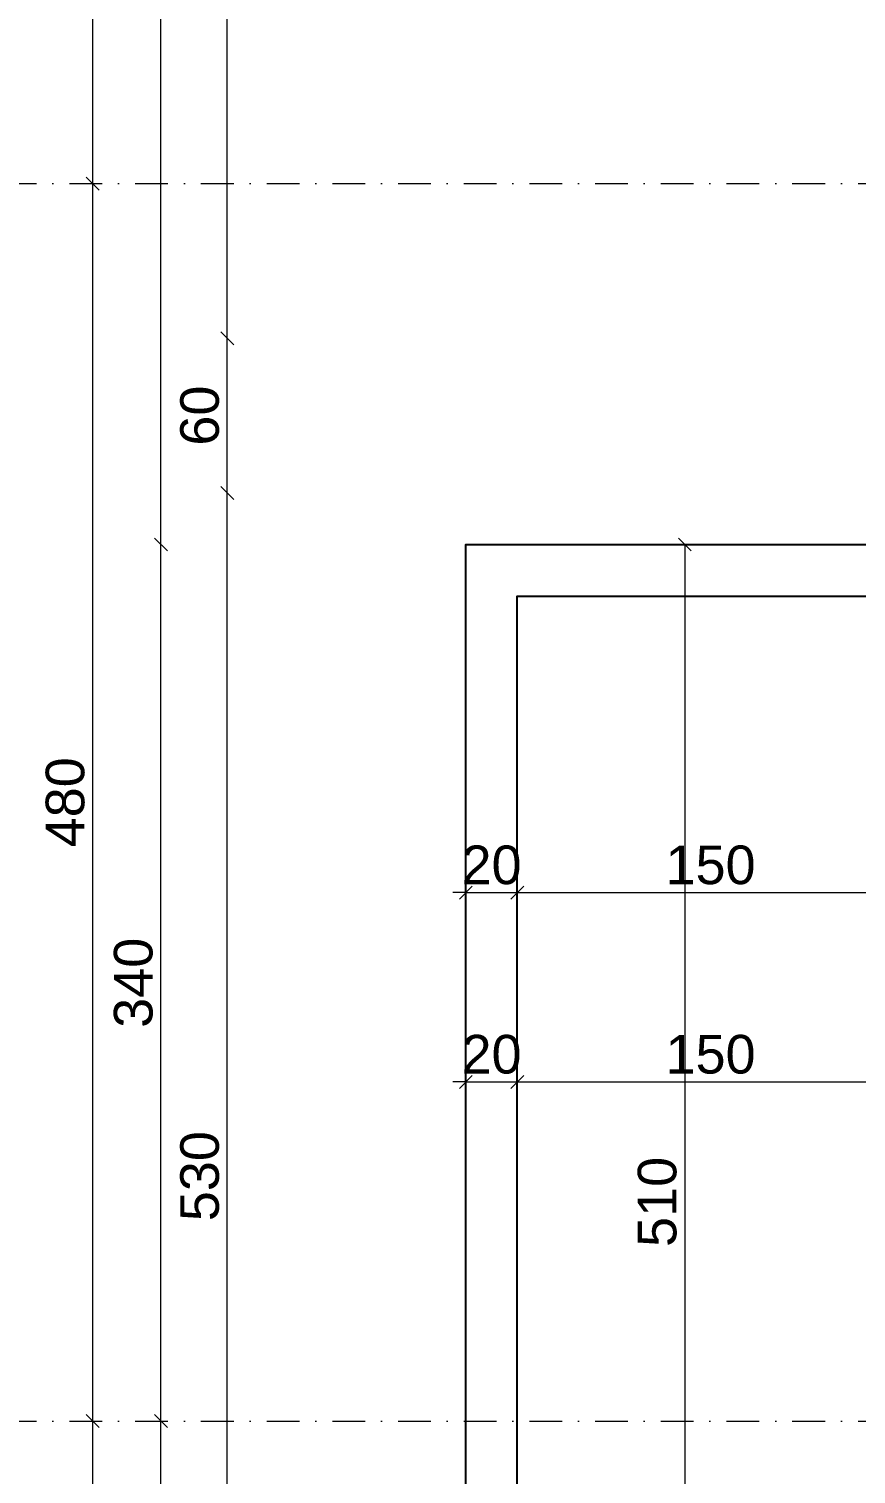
# Model space of a CAD drawing. Header units: millimetres. Extents: x 708 to 46452, y -4963 to 3960.
# Drawn here: x 12844 to 13165, y 2198 to 2758 of the extents above; entities that cross this region are included whole.
import ezdxf

# ---------------------------------------------------------------- set-up
doc = ezdxf.new("R2010")
doc.units = ezdxf.units.MM
doc.linetypes.add('DASHDOT', pattern=[25.4, 12.7, -6.35, 0, -6.35])
doc.linetypes.add('DUZ', pattern=[0])
for name, color, linetype, lineweight in [('00_IC_OLCU', 139, 'Continuous', 20), ('aks ve noktalılar', 129, 'DASHDOT', 13), ('ölçü yatay', 150, 'DUZ', 18)]:
    doc.layers.add(name, color=color, linetype=linetype, lineweight=lineweight)
doc.styles.get("Standard").update_dxf_attribs({"font": 'arial.ttf'})
doc.dimstyles.new('ALP_OLCU', dxfattribs={"dimscale": 0, "dimtxt": 15, "dimasz": 5, "dimexe": 0.18, "dimexo": 0.06, "dimgap": 3, "dimtad": 1, "dimdec": 0, "dimrnd": 0.1, "dimzin": 9, "dimdsep": 46, "dimtxsty": 'Standard', "dimblk": 'OBLIQUE', "dimcen": 0, "dimse1": 1, "dimse2": 1, "dimclrd": 256, "dimclre": 256, "dimclrt": 53, "dimadec": 0, "dimazin": 0, "dimtfac": 1, "dimtdec": 0, "dimtix": 1, "dimtmove": 1, "dimatfit": 3, "dimldrblk": 'ARCHTICK', "dimfxl": 0.18, "dimtolj": 1, "dimlwd": -1, "dimarcsym": 0})

# ---------------------------------------------------------------- blocks, each defined once
blk = doc.blocks.new('REGEG')
at = {"layer": 'aks ve noktalılar'}
for points in [[(2194.99, 2407.49), (3870.77, 2407.49)], [(2194.99, 1927.49), (3870.77, 1927.49)]]:
    blk.add_lwpolyline(points, dxfattribs=at)
blk = doc.blocks.new('_Oblique')
at = {"color": 0, "linetype": 'ByBlock', "lineweight": -2}
blk.add_line((-0.5, -0.5), (0.5, 0.5), dxfattribs=at)
blk = doc.blocks.new('*D341')
at = {"layer": '00_IC_OLCU', "transparency": 16777216}
blk.add_line((14153.36, 3522.64), (13013.36, 3522.64), dxfattribs=at)
at = {"layer": 'Defpoints', "color": 0, "transparency": 16777216}
for p in [(13013.36, 3522.64), (14153.36, 3393.33), (13013.36, 2558.33)]:
    blk.add_point(p, dxfattribs=at)
at = {"layer": '00_IC_OLCU', "transparency": 16777216, "xscale": 5, "yscale": 5, "zscale": 5, "rotation": 180}
blk.add_blockref('_Oblique', (13013.36, 3522.64), dxfattribs=at)
at = {"layer": '00_IC_OLCU', "transparency": 16777216, "xscale": 5, "yscale": 5, "zscale": 5}
blk.add_blockref('_Oblique', (14153.36, 3522.64), dxfattribs=at)
at = {"layer": '00_IC_OLCU', "color": 53, "transparency": 16777216, "insert": (13583.36, 3533.3), "char_height": 15, "attachment_point": 5}
blk.add_mtext('\\A1;1140', dxfattribs=at)
blk = doc.blocks.new('_ArchTick')
at = {"color": 0, "linetype": 'ByBlock', "const_width": 0.15}
blk.add_lwpolyline([(-0.5, -0.5), (0.5, 0.5)], dxfattribs=at)
blk = doc.blocks.new('*D370')
at = {"layer": '00_IC_OLCU', "transparency": 16777216}
blk.add_line((13183.36, 3492.35), (13013.36, 3492.35), dxfattribs=at)
at = {"layer": 'Defpoints', "color": 0, "transparency": 16777216}
for p in [(13013.36, 3492.35), (13183.36, 3492.35), (13013.36, 2558.33)]:
    blk.add_point(p, dxfattribs=at)
at = {"layer": '00_IC_OLCU', "transparency": 16777216, "xscale": 5, "yscale": 5, "zscale": 5, "rotation": 180}
blk.add_blockref('_Oblique', (13013.36, 3492.35), dxfattribs=at)
at = {"layer": '00_IC_OLCU', "transparency": 16777216, "xscale": 5, "yscale": 5, "zscale": 5}
blk.add_blockref('_Oblique', (13183.36, 3492.35), dxfattribs=at)
at = {"layer": '00_IC_OLCU', "color": 53, "transparency": 16777216, "insert": (13098.36, 3503.01), "char_height": 15, "attachment_point": 5}
blk.add_mtext('\\A1;170', dxfattribs=at)
blk = doc.blocks.new('*D373')
at = {"layer": '00_IC_OLCU', "transparency": 16777216}
blk.add_line((13183.36, 3471.86), (13013.36, 3471.86), dxfattribs=at)
at = {"layer": 'Defpoints', "color": 0, "transparency": 16777216}
for p in [(13013.36, 3471.86), (13183.36, 3223.33), (13013.36, 2558.33)]:
    blk.add_point(p, dxfattribs=at)
at = {"layer": '00_IC_OLCU', "transparency": 16777216, "xscale": 5, "yscale": 5, "zscale": 5, "rotation": 180}
blk.add_blockref('_Oblique', (13013.36, 3471.86), dxfattribs=at)
at = {"layer": '00_IC_OLCU', "transparency": 16777216, "xscale": 5, "yscale": 5, "zscale": 5}
blk.add_blockref('_Oblique', (13183.36, 3471.86), dxfattribs=at)
at = {"layer": '00_IC_OLCU', "color": 53, "transparency": 16777216, "insert": (13098.36, 3482.52), "char_height": 15, "attachment_point": 5}
blk.add_mtext('\\A1;170', dxfattribs=at)
blk = doc.blocks.new('*D380')
at = {"layer": '00_IC_OLCU', "transparency": 16777216}
blk.add_line((13578.36, 3454.84), (13013.36, 3454.84), dxfattribs=at)
at = {"layer": 'Defpoints', "color": 0, "transparency": 16777216}
for p in [(13013.36, 3454.84), (13578.36, 3223.33), (13013.36, 2558.33)]:
    blk.add_point(p, dxfattribs=at)
at = {"layer": '00_IC_OLCU', "transparency": 16777216, "xscale": 5, "yscale": 5, "zscale": 5, "rotation": 180}
blk.add_blockref('_Oblique', (13013.36, 3454.84), dxfattribs=at)
at = {"layer": '00_IC_OLCU', "transparency": 16777216, "xscale": 5, "yscale": 5, "zscale": 5}
blk.add_blockref('_Oblique', (13578.36, 3454.84), dxfattribs=at)
at = {"layer": '00_IC_OLCU', "color": 53, "transparency": 16777216, "insert": (13295.86, 3465.5), "char_height": 15, "attachment_point": 5}
blk.add_mtext('\\A1;565', dxfattribs=at)
blk = doc.blocks.new('*D403')
at = {"layer": '00_IC_OLCU', "transparency": 16777216}
blk.add_line((13013.36, 1884.48), (13183.36, 1884.48), dxfattribs=at)
at = {"layer": 'Defpoints', "color": 0, "transparency": 16777216}
for p in [(13183.36, 2218.33), (13013.36, 2048.33), (13183.36, 1884.48)]:
    blk.add_point(p, dxfattribs=at)
at = {"layer": '00_IC_OLCU', "transparency": 16777216, "xscale": 5, "yscale": 5, "zscale": 5, "rotation": 180}
blk.add_blockref('_Oblique', (13013.36, 1884.48), dxfattribs=at)
at = {"layer": '00_IC_OLCU', "transparency": 16777216, "xscale": 5, "yscale": 5, "zscale": 5}
blk.add_blockref('_Oblique', (13183.36, 1884.48), dxfattribs=at)
at = {"layer": '00_IC_OLCU', "color": 53, "transparency": 16777216, "insert": (13098.36, 1895.13), "char_height": 15, "attachment_point": 5}
blk.add_mtext('\\A1;170', dxfattribs=at)
blk = doc.blocks.new('*D406')
at = {"layer": '00_IC_OLCU', "transparency": 16777216}
blk.add_line((13013.36, 1909.24), (13273.36, 1909.24), dxfattribs=at)
at = {"layer": 'Defpoints', "color": 0, "transparency": 16777216}
for p in [(13273.36, 2228.33), (13013.36, 2048.33), (13273.36, 1909.24)]:
    blk.add_point(p, dxfattribs=at)
at = {"layer": '00_IC_OLCU', "transparency": 16777216, "xscale": 5, "yscale": 5, "zscale": 5, "rotation": 180}
blk.add_blockref('_Oblique', (13013.36, 1909.24), dxfattribs=at)
at = {"layer": '00_IC_OLCU', "transparency": 16777216, "xscale": 5, "yscale": 5, "zscale": 5}
blk.add_blockref('_Oblique', (13273.36, 1909.24), dxfattribs=at)
at = {"layer": '00_IC_OLCU', "color": 53, "transparency": 16777216, "insert": (13143.36, 1919.9), "char_height": 15, "attachment_point": 5}
blk.add_mtext('\\A1;260', dxfattribs=at)
blk = doc.blocks.new('*D413')
at = {"layer": '00_IC_OLCU', "transparency": 16777216}
blk.add_line((12868.58, 2133.33), (12868.58, 2218.33), dxfattribs=at)
at = {"layer": 'Defpoints', "color": 0, "transparency": 16777216}
for p in [(12868.58, 2218.33), (12868.58, 2218.33), (13013.36, 2133.33)]:
    blk.add_point(p, dxfattribs=at)
at = {"layer": '00_IC_OLCU', "transparency": 16777216, "xscale": 5, "yscale": 5, "zscale": 5}
for p, rotation in [((12868.58, 2218.33), 90), ((12868.58, 2133.33), 270)]:
    blk.add_blockref('_Oblique', p, dxfattribs=dict(at, rotation=rotation))
at = {"layer": '00_IC_OLCU', "color": 53, "transparency": 16777216, "insert": (12857.92, 2175.83), "char_height": 15, "attachment_point": 5, "rotation": 90}
blk.add_mtext('\\A1;85', dxfattribs=at)
blk = doc.blocks.new('*D414')
at = {"layer": '00_IC_OLCU', "transparency": 16777216}
blk.add_line((12868.58, 2218.33), (12868.58, 2698.33), dxfattribs=at)
at = {"layer": 'Defpoints', "color": 0, "transparency": 16777216}
for p in [(12868.58, 2698.33), (12868.58, 2698.33), (12868.58, 2218.33)]:
    blk.add_point(p, dxfattribs=at)
at = {"layer": '00_IC_OLCU', "transparency": 16777216, "xscale": 5, "yscale": 5, "zscale": 5}
for p, rotation in [((12868.58, 2698.33), 90), ((12868.58, 2218.33), 270)]:
    blk.add_blockref('_Oblique', p, dxfattribs=dict(at, rotation=rotation))
at = {"layer": '00_IC_OLCU', "color": 53, "transparency": 16777216, "insert": (12857.92, 2458.33), "char_height": 15, "attachment_point": 5, "rotation": 90}
blk.add_mtext('\\A1;480', dxfattribs=at)
blk = doc.blocks.new('*D415')
at = {"layer": '00_IC_OLCU', "transparency": 16777216}
blk.add_line((12868.58, 2698.33), (12868.58, 3103.33), dxfattribs=at)
at = {"layer": 'Defpoints', "color": 0, "transparency": 16777216}
for p in [(12868.58, 3103.33), (12868.58, 3103.33), (12868.58, 2698.33)]:
    blk.add_point(p, dxfattribs=at)
at = {"layer": '00_IC_OLCU', "transparency": 16777216, "xscale": 5, "yscale": 5, "zscale": 5}
for p, rotation in [((12868.58, 3103.33), 90), ((12868.58, 2698.33), 270)]:
    blk.add_blockref('_Oblique', p, dxfattribs=dict(at, rotation=rotation))
at = {"layer": '00_IC_OLCU', "color": 53, "transparency": 16777216, "insert": (12857.92, 2900.83), "char_height": 15, "attachment_point": 5, "rotation": 90}
blk.add_mtext('\\A1;405', dxfattribs=at)
blk = doc.blocks.new('*D418')
at = {"layer": '00_IC_OLCU', "transparency": 16777216}
blk.add_line((12895.04, 2048.33), (12895.04, 2218.33), dxfattribs=at)
at = {"layer": 'Defpoints', "color": 0, "transparency": 16777216}
for p in [(12895.04, 2218.33), (13183.36, 2218.33), (13013.36, 2048.33)]:
    blk.add_point(p, dxfattribs=at)
at = {"layer": '00_IC_OLCU', "transparency": 16777216, "xscale": 5, "yscale": 5, "zscale": 5}
for p, rotation in [((12895.04, 2218.33), 90), ((12895.04, 2048.33), 270)]:
    blk.add_blockref('_Oblique', p, dxfattribs=dict(at, rotation=rotation))
at = {"layer": '00_IC_OLCU', "color": 53, "transparency": 16777216, "insert": (12884.38, 2133.33), "char_height": 15, "attachment_point": 5, "rotation": 90}
blk.add_mtext('\\A1;170', dxfattribs=at)
blk = doc.blocks.new('*D419')
at = {"layer": '00_IC_OLCU', "transparency": 16777216}
blk.add_line((12895.04, 2218.33), (12895.04, 2558.33), dxfattribs=at)
at = {"layer": 'Defpoints', "color": 0, "transparency": 16777216}
for p in [(12895.04, 2558.33), (13013.36, 2558.33), (13183.36, 2218.33)]:
    blk.add_point(p, dxfattribs=at)
at = {"layer": '00_IC_OLCU', "transparency": 16777216, "xscale": 5, "yscale": 5, "zscale": 5}
for p, rotation in [((12895.04, 2558.33), 90), ((12895.04, 2218.33), 270)]:
    blk.add_blockref('_Oblique', p, dxfattribs=dict(at, rotation=rotation))
at = {"layer": '00_IC_OLCU', "color": 53, "transparency": 16777216, "insert": (12884.38, 2388.33), "char_height": 15, "attachment_point": 5, "rotation": 90}
blk.add_mtext('\\A1;340', dxfattribs=at)
blk = doc.blocks.new('*D420')
at = {"layer": '00_IC_OLCU', "transparency": 16777216}
blk.add_line((12895.04, 2558.33), (12895.04, 3223.33), dxfattribs=at)
at = {"layer": 'Defpoints', "color": 0, "transparency": 16777216}
for p in [(12895.04, 3223.33), (13183.36, 3223.33), (13013.36, 2558.33)]:
    blk.add_point(p, dxfattribs=at)
at = {"layer": '00_IC_OLCU', "transparency": 16777216, "xscale": 5, "yscale": 5, "zscale": 5}
for p, rotation in [((12895.04, 3223.33), 90), ((12895.04, 2558.33), 270)]:
    blk.add_blockref('_Oblique', p, dxfattribs=dict(at, rotation=rotation))
at = {"layer": '00_IC_OLCU', "color": 53, "transparency": 16777216, "insert": (12884.38, 2890.83), "char_height": 15, "attachment_point": 5, "rotation": 90}
blk.add_mtext('\\A1;665', dxfattribs=at)
blk = doc.blocks.new('*D422')
at = {"layer": '00_IC_OLCU', "transparency": 16777216}
blk.add_line((12920.8, 2048.33), (12920.8, 2578.33), dxfattribs=at)
at = {"layer": 'Defpoints', "color": 0, "transparency": 16777216}
for p in [(12920.8, 2578.33), (13183.36, 2578.33), (13013.36, 2048.33)]:
    blk.add_point(p, dxfattribs=at)
at = {"layer": '00_IC_OLCU', "transparency": 16777216, "xscale": 5, "yscale": 5, "zscale": 5}
for p, rotation in [((12920.8, 2578.33), 90), ((12920.8, 2048.33), 270)]:
    blk.add_blockref('_Oblique', p, dxfattribs=dict(at, rotation=rotation))
at = {"layer": '00_IC_OLCU', "color": 53, "transparency": 16777216, "insert": (12910.14, 2313.33), "char_height": 15, "attachment_point": 5, "rotation": 90}
blk.add_mtext('\\A1;530', dxfattribs=at)
blk = doc.blocks.new('*D423')
at = {"layer": '00_IC_OLCU', "transparency": 16777216}
blk.add_line((12920.8, 2578.33), (12920.8, 2638.33), dxfattribs=at)
at = {"layer": 'Defpoints', "color": 0, "transparency": 16777216}
for p in [(12920.8, 2638.33), (13183.36, 2638.33), (13183.36, 2578.33)]:
    blk.add_point(p, dxfattribs=at)
at = {"layer": '00_IC_OLCU', "transparency": 16777216, "xscale": 5, "yscale": 5, "zscale": 5}
for p, rotation in [((12920.8, 2638.33), 90), ((12920.8, 2578.33), 270)]:
    blk.add_blockref('_Oblique', p, dxfattribs=dict(at, rotation=rotation))
at = {"layer": '00_IC_OLCU', "color": 53, "transparency": 16777216, "insert": (12910.14, 2608.33), "char_height": 15, "attachment_point": 5, "rotation": 90}
blk.add_mtext('\\A1;60', dxfattribs=at)
blk = doc.blocks.new('*D424')
at = {"layer": '00_IC_OLCU', "transparency": 16777216}
blk.add_line((12920.8, 2638.33), (12920.8, 2968.33), dxfattribs=at)
at = {"layer": 'Defpoints', "color": 0, "transparency": 16777216}
for p in [(12920.8, 2968.33), (13193.36, 2968.33), (13183.36, 2638.33)]:
    blk.add_point(p, dxfattribs=at)
at = {"layer": '00_IC_OLCU', "transparency": 16777216, "xscale": 5, "yscale": 5, "zscale": 5}
for p, rotation in [((12920.8, 2968.33), 90), ((12920.8, 2638.33), 270)]:
    blk.add_blockref('_Oblique', p, dxfattribs=dict(at, rotation=rotation))
at = {"layer": '00_IC_OLCU', "color": 53, "transparency": 16777216, "insert": (12910.14, 2803.33), "char_height": 15, "attachment_point": 5, "rotation": 90}
blk.add_mtext('\\A1;330', dxfattribs=at)
blk = doc.blocks.new('*D474')
at = {"layer": '00_IC_OLCU', "transparency": 16777216}
blk.add_line((13098.36, 2558.33), (13098.36, 2048.33), dxfattribs=at)
at = {"layer": 'Defpoints', "color": 0, "transparency": 16777216}
for p in [(13098.36, 2558.33), (13098.36, 2048.33), (13098.36, 2048.33)]:
    blk.add_point(p, dxfattribs=at)
at = {"layer": '00_IC_OLCU', "transparency": 16777216, "xscale": 5, "yscale": 5, "zscale": 5}
for p, rotation in [((13098.36, 2558.33), 90), ((13098.36, 2048.33), 270)]:
    blk.add_blockref('_Oblique', p, dxfattribs=dict(at, rotation=rotation))
at = {"layer": '00_IC_OLCU', "color": 53, "transparency": 16777216, "insert": (13087.71, 2303.33), "char_height": 15, "attachment_point": 5, "rotation": 90}
blk.add_mtext('\\A1;510', dxfattribs=at)
blk = doc.blocks.new('*D510')
at = {"layer": '00_IC_OLCU', "transparency": 16777216}
for p, q in [((13013.36, 2423.31), (13008.36, 2423.31)), ((13013.36, 2423.31), (13033.36, 2423.31)), ((13033.36, 2423.31), (13038.36, 2423.31))]:
    blk.add_line(p, q, dxfattribs=at)
at = {"layer": 'Defpoints', "color": 0, "transparency": 16777216}
for p in [(13013.36, 2443.31), (13033.36, 2423.31), (13033.36, 2423.31)]:
    blk.add_point(p, dxfattribs=at)
at = {"layer": '00_IC_OLCU', "transparency": 16777216, "xscale": 5, "yscale": 5, "zscale": 5}
blk.add_blockref('_Oblique', (13013.36, 2423.31), dxfattribs=at)
at = {"layer": '00_IC_OLCU', "transparency": 16777216, "xscale": 5, "yscale": 5, "zscale": 5, "rotation": 180}
blk.add_blockref('_Oblique', (13033.36, 2423.31), dxfattribs=at)
at = {"layer": '00_IC_OLCU', "color": 53, "transparency": 16777216, "insert": (13023.36, 2433.97), "char_height": 15, "attachment_point": 5}
blk.add_mtext('\\A1;20', dxfattribs=at)
blk = doc.blocks.new('*D511')
at = {"layer": '00_IC_OLCU', "transparency": 16777216}
blk.add_line((13033.36, 2423.31), (13183.36, 2423.31), dxfattribs=at)
at = {"layer": 'Defpoints', "color": 0, "transparency": 16777216}
for p in [(13033.36, 2423.31), (13183.36, 2423.31), (13183.36, 2420.1)]:
    blk.add_point(p, dxfattribs=at)
at = {"layer": '00_IC_OLCU', "transparency": 16777216, "xscale": 5, "yscale": 5, "zscale": 5, "rotation": 180}
blk.add_blockref('_Oblique', (13033.36, 2423.31), dxfattribs=at)
at = {"layer": '00_IC_OLCU', "transparency": 16777216, "xscale": 5, "yscale": 5, "zscale": 5}
blk.add_blockref('_Oblique', (13183.36, 2423.31), dxfattribs=at)
at = {"layer": '00_IC_OLCU', "color": 53, "transparency": 16777216, "insert": (13108.36, 2433.97), "char_height": 15, "attachment_point": 5}
blk.add_mtext('\\A1;150', dxfattribs=at)
blk = doc.blocks.new('*D515')
at = {"layer": '00_IC_OLCU', "transparency": 16777216}
for p, q in [((13013.36, 2349.86), (13008.36, 2349.86)), ((13013.36, 2349.86), (13033.36, 2349.86)), ((13033.36, 2349.86), (13038.36, 2349.86))]:
    blk.add_line(p, q, dxfattribs=at)
at = {"layer": 'Defpoints', "color": 0, "transparency": 16777216}
for p in [(13033.36, 2349.86), (13013.36, 2303.33), (13033.36, 2303.33)]:
    blk.add_point(p, dxfattribs=at)
at = {"layer": '00_IC_OLCU', "transparency": 16777216, "xscale": 5, "yscale": 5, "zscale": 5}
blk.add_blockref('_Oblique', (13013.36, 2349.86), dxfattribs=at)
at = {"layer": '00_IC_OLCU', "transparency": 16777216, "xscale": 5, "yscale": 5, "zscale": 5, "rotation": 180}
blk.add_blockref('_Oblique', (13033.36, 2349.86), dxfattribs=at)
at = {"layer": '00_IC_OLCU', "color": 53, "transparency": 16777216, "insert": (13023.36, 2360.52), "char_height": 15, "attachment_point": 5}
blk.add_mtext('\\A1;20', dxfattribs=at)
blk = doc.blocks.new('*D516')
at = {"layer": '00_IC_OLCU', "transparency": 16777216}
blk.add_line((13033.36, 2349.86), (13183.36, 2349.86), dxfattribs=at)
at = {"layer": 'Defpoints', "color": 0, "transparency": 16777216}
for p in [(13183.36, 2349.86), (13033.36, 2303.33), (13183.36, 2248.33)]:
    blk.add_point(p, dxfattribs=at)
at = {"layer": '00_IC_OLCU', "transparency": 16777216, "xscale": 5, "yscale": 5, "zscale": 5, "rotation": 180}
blk.add_blockref('_Oblique', (13033.36, 2349.86), dxfattribs=at)
at = {"layer": '00_IC_OLCU', "transparency": 16777216, "xscale": 5, "yscale": 5, "zscale": 5}
blk.add_blockref('_Oblique', (13183.36, 2349.86), dxfattribs=at)
at = {"layer": '00_IC_OLCU', "color": 53, "transparency": 16777216, "insert": (13108.36, 2360.52), "char_height": 15, "attachment_point": 5}
blk.add_mtext('\\A1;150', dxfattribs=at)
blk = doc.blocks.new('FWEFWFE')
at = {"layer": '00_IC_OLCU'}
for base, p1, p2, picture, middle in [((13013.36, 3522.64), (14153.36, 3393.33), (13013.36, 2558.33), '*D341', (13583.36, 3533.3)), ((13013.36, 3492.35), (13183.36, 3492.35), (13013.36, 2558.33), '*D370', (13098.36, 3503.01)), ((13013.36, 3471.86), (13183.36, 3223.33), (13013.36, 2558.33), '*D373', (13098.36, 3482.52)), ((13013.36, 3454.84), (13578.36, 3223.33), (13013.36, 2558.33), '*D380', (13295.86, 3465.5)), ((13033.36, 2423.31), (13013.36, 2443.31), (13033.36, 2423.31), '*D510', (13023.36, 2433.97)), ((13183.36, 2423.31), (13033.36, 2423.31), (13183.36, 2420.1), '*D511', (13108.36, 2433.97)), ((13033.36, 2349.86), (13013.36, 2303.33), (13033.36, 2303.33), '*D515', (13023.36, 2360.52)), ((13183.36, 2349.86), (13033.36, 2303.33), (13183.36, 2248.33), '*D516', (13108.36, 2360.52)), ((13273.36, 1909.24), (13013.36, 2048.33), (13273.36, 2228.33), '*D406', (13143.36, 1919.9)), ((13183.36, 1884.48), (13013.36, 2048.33), (13183.36, 2218.33), '*D403', (13098.36, 1895.13))]:
    dim = blk.add_linear_dim(base=base, p1=p1, p2=p2, dimstyle='ALP_OLCU', override={"dimscale": 1}, dxfattribs=at)
    dim.commit()
    dim.dimension.update_dxf_attribs({"geometry": picture, "text_midpoint": middle})
for base, p1, p2, picture, middle in [((12895.04, 3223.33), (13013.36, 2558.33), (13183.36, 3223.33), '*D420', (12884.38, 2890.83)), ((12868.58, 3103.33), (12868.58, 2698.33), (12868.58, 3103.33), '*D415', (12857.92, 2900.83)), ((12920.8, 2968.33), (13183.36, 2638.33), (13193.36, 2968.33), '*D424', (12910.14, 2803.33)), ((12868.58, 2698.33), (12868.58, 2218.33), (12868.58, 2698.33), '*D414', (12857.92, 2458.33)), ((12920.8, 2638.33), (13183.36, 2578.33), (13183.36, 2638.33), '*D423', (12910.14, 2608.33)), ((12920.8, 2578.33), (13013.36, 2048.33), (13183.36, 2578.33), '*D422', (12910.14, 2313.33)), ((12895.04, 2558.33), (13183.36, 2218.33), (13013.36, 2558.33), '*D419', (12884.38, 2388.33)), ((13098.36, 2048.33), (13098.36, 2558.33), (13098.36, 2048.33), '*D474', (13087.71, 2303.33)), ((12868.58, 2218.33), (13013.36, 2133.33), (12868.58, 2218.33), '*D413', (12857.92, 2175.83)), ((12895.04, 2218.33), (13013.36, 2048.33), (13183.36, 2218.33), '*D418', (12884.38, 2133.33))]:
    dim = blk.add_linear_dim(base=base, p1=p1, p2=p2, angle=90, dimstyle='ALP_OLCU', override={"dimscale": 1}, dxfattribs=at)
    dim.commit()
    dim.dimension.update_dxf_attribs({"geometry": picture, "text_midpoint": middle})

msp = doc.modelspace()

# ---------------------------------------------------------------- linework, layer by layer
for points in [[(13773.364, 2133.33), (13773.364, 2048.33), (13013.364, 2048.33), (13013.364, 2558.33), (13183.364, 2558.33)], [(13753.364, 2133.33), (13753.364, 2068.33), (13033.364, 2068.33), (13033.364, 2538.33), (13183.364, 2538.33)]]:
    msp.add_lwpolyline(points)

# ---------------------------------------------------------------- block references
at = {"layer": '00_IC_OLCU'}
msp.add_blockref('REGEG', (10562.591, 290.837), dxfattribs=at)
at = {"layer": 'ölçü yatay'}
msp.add_blockref('FWEFWFE', (0, 0), dxfattribs=at)

doc.saveas('drawing.dxf')
